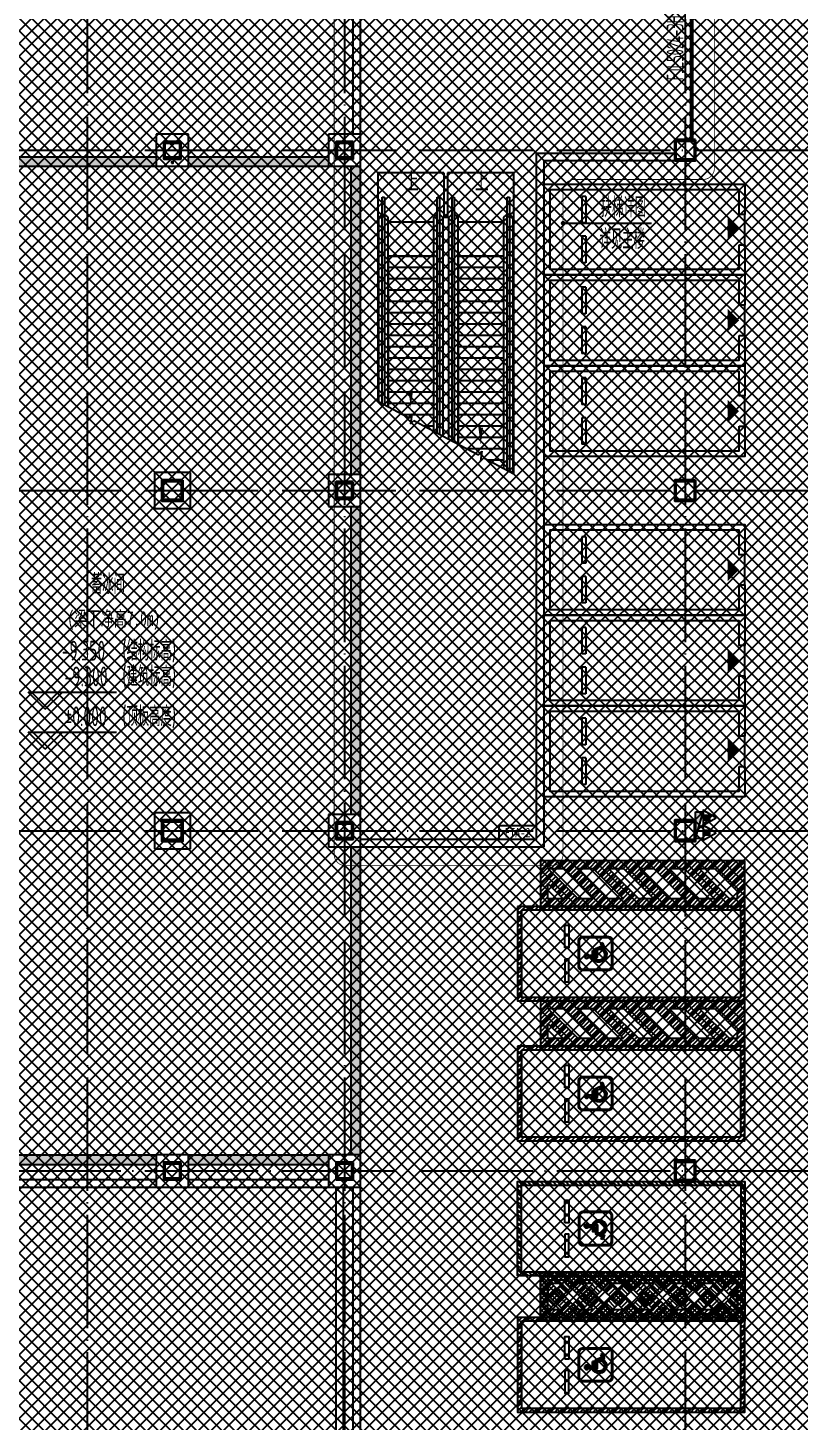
# Model space of a CAD drawing. Extents: x -473190 to 2138458, y -81875 to 2633646.
# Drawn here: x 973639 to 994020, y 46576 to 83428 of the extents above; entities that cross this region are included whole.
import ezdxf
from ezdxf.enums import TextEntityAlignment as Align

# ---------------------------------------------------------------- set-up
doc = ezdxf.new("R2010")
doc.units = 0
doc.header["$LTSCALE"] = 1000
doc.linetypes.add('DASH', pattern=[0.35, 0.25, -0.1])
doc.linetypes.add('DOTE', pattern=[2.42, 2, -0.2, 0.02, -0.2])
for name, color, linetype in [('00-停车位', 67, 'Continuous'), ('3', 7, 'Continuous'), ('A-COLUMN', 2, 'Continuous'), ('A-DIM_ELEV', 3, 'Continuous'), ('A-EVTR', 3, 'Continuous'), ('A-ROOM_NAME', 23, 'Continuous'), ('A-WALL', 2, 'Continuous'), ('car', 252, 'Continuous'), ('DIM_LEAD', 3, 'Continuous'), ('DIM_SYMB', 3, 'Continuous'), ('DOOR_FIRE', 4, 'Continuous'), ('DOOR_FIRE_TEXT', 7, 'Continuous'), ('DOTE', 1, 'DOTE'), ('PROMPT', 1, 'Continuous'), ('PUB_HATCH', 8, 'Continuous'), ('PUB_TEXT', 7, 'Continuous'), ('SPACE', 7, 'Continuous'), ('SRC-03F$0$A-SYMB-NUMB-T', 4, 'Continuous'), ('SRC-03F$0$A-WALL', 7, 'Continuous'), ('W-EQUIP_消火栓', 7, 'Continuous'), ('W-EQUIP_灭火器', 7, 'Continuous'), ('索引线', 252, 'Continuous')]:
    doc.layers.add(name, color=color, linetype=linetype)
doc.layers.add('A-2F-WALL$0$A-PUB_TEXT', color=7, linetype='Continuous', lineweight=15)
doc.layers.add('钢柱', color=51, linetype='Continuous', lineweight=35)
doc.styles.add('8B2_01', font='simhei.ttf', dxfattribs={"width": 0.8})
doc.styles.add('8B2_02', font='tssdeng.shx', dxfattribs={"width": 0.6, "bigfont": 'TSSDCHN.shx'})
doc.styles.add('_TCH_DIM', font='SIMPLEX', dxfattribs={"bigfont": 'GBCBIG'})
doc.styles.add('_TCH_WINDOW', font='tssdeng.shx', dxfattribs={"width": 0.8, "height": 3.5, "bigfont": 'tssdchn.shx'})
doc.styles.add('SRC-03F$0$ECADI-TXT', font='simplex.shx', dxfattribs={"bigfont": 'hztxt.shx'})
doc.styles.add('黑体', font='simhei.ttf', dxfattribs={"width": 0.65})
pattern_1 = [(45, (-1868267.6, 386048.79), (-56.1266008, 56.1266008), [])]
pattern_2 = [(45, (-1051447.4, 216448.07), (-31.571213, 31.571213), [])]

# ---------------------------------------------------------------- blocks, each defined once
blk = doc.blocks.new('车位2400x5300')
at = {"layer": '00-停车位', "color": 251}
for p, q in [((-875, -1000), (-175, -1000)), ((-875, -1100), (-875, -1000)), ((-875, -1100), (-175, -1100)), ((-175, -1100), (-175, -1000)), ((175, -1000), (875, -1000)), ((175, -1100), (175, -1000)), ((175, -1100), (875, -1100)), ((875, -1100), (875, -1000)), ((400, -5300), (-400, -5300))]:
    blk.add_line(p, q, dxfattribs=at)
blk.add_lwpolyline([(400, -5150), (400, -5300), (1200, -5300), (1200, 0), (-1200, 0), (-1200, -5300), (-400, -5300), (-400, -5150), (-1050, -5150), (-1050, -150), (1050, -150), (1050, -5150), (400, -5150)], dxfattribs=at)
blk.add_lwpolyline([(0, -5150, 0, 600, 0), (0, -4850, 600, 600, 0)], format="xyseb", dxfattribs=at)
blk = doc.blocks.new('A$C00330F2E')
at = {"layer": '钢柱', "color": 4, "lineweight": 35}
for points in [[(36125, -72100), (35675, -72100), (35675, -72550), (36125, -72550)], [(36095, -72520), (35705, -72520), (35705, -72130), (36095, -72130)], [(40675, -72100), (40225, -72100), (40225, -72550), (40675, -72550)], [(40645, -72520), (40255, -72520), (40255, -72130), (40645, -72130)], [(49725, -72050), (49175, -72050), (49175, -72600), (49725, -72600)], [(49695, -72570), (49205, -72570), (49205, -72080), (49695, -72080)], [(36175, -81050), (35625, -81050), (35625, -81600), (36175, -81600)], [(49725, -81050), (49175, -81050), (49175, -81600), (49725, -81600)], [(36145, -81570), (35655, -81570), (35655, -81080), (36145, -81080)], [(40675, -81100), (40225, -81100), (40225, -81550), (40675, -81550)], [(40645, -81520), (40255, -81520), (40255, -81130), (40645, -81130)], [(49695, -81570), (49205, -81570), (49205, -81080), (49695, -81080)], [(36175, -90050), (35625, -90050), (35625, -90600), (36175, -90600)], [(36145, -90570), (35655, -90570), (35655, -90080), (36145, -90080)], [(40675, -90100), (40225, -90100), (40225, -90550), (40675, -90550)], [(40645, -90520), (40255, -90520), (40255, -90130), (40645, -90130)], [(49725, -90050), (49175, -90050), (49175, -90600), (49725, -90600)], [(49695, -90570), (49205, -90570), (49205, -90080), (49695, -90080)], [(36125, -99100), (35675, -99100), (35675, -99550), (36125, -99550)], [(36095, -99520), (35705, -99520), (35705, -99130), (36095, -99130)], [(40675, -99100), (40225, -99100), (40225, -99550), (40675, -99550)], [(40645, -99520), (40255, -99520), (40255, -99130), (40645, -99130)], [(49725, -99050), (49175, -99050), (49175, -99600), (49725, -99600)], [(49695, -99570), (49205, -99570), (49205, -99080), (49695, -99080)]]:
    blk.add_lwpolyline(points, close=True, dxfattribs=at)
blk = doc.blocks.new('SRC-03F$0$ECADI-TAG-CODE')
at = {"layer": 'SRC-03F$0$A-SYMB-NUMB-T', "color": 1}
blk.add_lwpolyline([(3.41, 8.1), (13.41, 8.1), (13.41, 4.6), (3.41, 4.6)], close=True, dxfattribs=at)
at = {"layer": 'SRC-03F$0$A-SYMB-NUMB-T', "style": 'SRC-03F$0$ECADI-TXT', "width": 0.7}
blk.add_attdef('CODE', text='', height=2.5, dxfattribs=at).set_placement((8.41, 6.35), align=Align.MIDDLE_CENTER)
blk = doc.blocks.new('A$C45867796')
at = {"layer": '3'}
h = blk.add_hatch(dxfattribs=at)
h.set_pattern_fill('ANSI31', color=252, scale=50)
h.set_pattern_definition(pattern_1)
h.paths.add_polyline_path([(-2500, 0), (-2500, -6000), (0, -6000), (0, 0)])
h.paths.add_polyline_path([(-100, -100), (-100, -5900), (-2400, -5900), (-2400, -100)], flags=16)
h.paths.add_polyline_path([(-1400, -1250), (-1400, -1350), (-2000, -1350), (-2000, -1250)], flags=0)
h.paths.add_polyline_path([(-1100, -1250), (-500, -1250), (-500, -1350), (-1100, -1350)], flags=0)
h = blk.add_hatch(dxfattribs=at)
h.set_pattern_fill('ANSI31', color=252, scale=50)
h.set_pattern_definition(pattern_1)
h.paths.add_polyline_path([(-2500, -600), (-3700, -600), (-3700, -6000), (-2500, -6000)])
h.paths.add_polyline_path([(-2700, -1200), (-3100, -800), (-2700, -800)], flags=16)
h.paths.add_polyline_path([(-2700, -1600), (-2700, -2000), (-3500, -1200), (-3500, -800)], flags=16)
h.paths.add_polyline_path([(-2700, -2400), (-2700, -2800), (-3500, -2000), (-3500, -1600)], flags=16)
h.paths.add_polyline_path([(-3500, -2400), (-2700, -3200), (-2700, -3600), (-3500, -2800)], flags=16)
h.paths.add_polyline_path([(-3500, -3200), (-2700, -4000), (-2700, -4400), (-3500, -3600)], flags=16)
h.paths.add_polyline_path([(-3500, -4000), (-2700, -4800), (-2700, -5200), (-3500, -4400)], flags=16)
h.paths.add_polyline_path([(-3500, -4800), (-2700, -5600), (-2700, -5800), (-2900, -5800), (-3500, -5200)], flags=16)
h = blk.add_hatch(dxfattribs=at)
h.set_pattern_fill('ANSI31', color=252, scale=28.125)
h.set_pattern_definition(pattern_2)
h.paths.add_polyline_path([(-1588, -1610, 0.414214), (-1700, -1723), (-1699, -2398, 0.414214), (-1587, -2510), (-912, -2510, 0.414214), (-799, -2397), (-800, -1722, 0.414214), (-912, -1610)])
h.paths.add_polyline_path([(-912, -1638, -0.414214), (-828, -1722), (-827, -2397, -0.414214), (-912, -2482), (-1587, -2482, -0.414214), (-1671, -2398), (-1672, -1723, -0.414214), (-1587, -1638)], flags=16)
h.paths.add_polyline_path([(-1124, -1823, -0.272227), (-1153, -1873), (-1153, -1967, -1.512659), (-1401, -2238), (-1426, -2296), (-1539, -2254), (-1520, -2201), (-1457, -2224), (-1384, -2055), (-1210, -2055), (-1210, -2030), (-1333, -2030), (-1333, -1974), (-1210, -1974), (-1210, -1874, -0.272651), (-1240, -1823, -1)], flags=0)
h = blk.add_hatch(dxfattribs=at)
h.set_pattern_fill('ANSI31', color=252, scale=28.125)
h.set_pattern_definition(pattern_2)
h.paths.add_polyline_path([(-1124, -1823, 1), (-1240, -1823, 1)])
h = blk.add_hatch(dxfattribs=at)
h.set_pattern_fill('ANSI31', color=252, scale=28.125)
h.set_pattern_definition(pattern_2)
h.paths.add_polyline_path([(-1210, -1974), (-1333, -1974), (-1333, -2030), (-1210, -2030), (-1210, -2055), (-1384, -2055), (-1457, -2224), (-1520, -2201), (-1539, -2254), (-1426, -2296), (-1347, -2111), (-1153, -2111), (-1153, -1873, -0.259), (-1210, -1874)])
h = blk.add_hatch(dxfattribs=at)
h.set_pattern_fill('ANSI31', color=252, scale=28.125)
h.set_pattern_definition(pattern_2)
h.paths.add_polyline_path([(-1363, -2149), (-1401, -2238, 1.512659), (-1153, -1967), (-1153, -2028, -1.826155)])
at = {"layer": 'car', "color": 8}
for p, q in [((-3500, -800), (-2700, -1600)), ((-2700, -1200), (-3100, -800)), ((-3500, -1200), (-2700, -2000)), ((-3500, -1600), (-2700, -2400)), ((-3500, -2000), (-2700, -2800)), ((-3500, -2400), (-2700, -3200)), ((-3500, -2800), (-2700, -3600)), ((-3500, -3200), (-2700, -4000)), ((-3500, -3600), (-2700, -4400)), ((-3500, -4000), (-2700, -4800)), ((-3500, -4400), (-2700, -5200)), ((-3500, -4800), (-2700, -5600))]:
    blk.add_line(p, q, dxfattribs=at)
at = {"layer": 'car', "ltscale": 0.5}
for p, q in [((-1539, -2254), (-1520, -2201)), ((-1210, -1974), (-1333, -1974)), ((-1333, -2030), (-1333, -1974)), ((-1210, -2030), (-1333, -2030))]:
    blk.add_line(p, q, dxfattribs=at)
for points in [[(-2500, 0), (0, 0), (0, -6000), (0, -6000), (-2500, -6000)], [(-2400, -100), (-100, -100), (-100, -5900), (-2400, -5900)], [(-3700, -600), (-2500, -600), (-2500, -6000), (-3700, -6000)], [(-1400, -1250), (-2000, -1250), (-2000, -1350), (-1400, -1350)], [(-1100, -1250), (-500, -1250), (-500, -1350), (-1100, -1350)]]:
    blk.add_lwpolyline(points, close=True, dxfattribs=at)
at = {"layer": 'car', "color": 8}
for points in [[(-3500, -800), (-3500, -1200)], [(-2700, -1200), (-2700, -800), (-3100, -800)], [(-3500, -1600), (-3500, -2000)], [(-2700, -2000), (-2700, -1600)], [(-3500, -2400), (-3500, -2800)], [(-2700, -2800), (-2700, -2400)], [(-3500, -3200), (-3500, -3600)], [(-2700, -3600), (-2700, -3200)], [(-3500, -4000), (-3500, -4400)], [(-2700, -4400), (-2700, -4000)], [(-3500, -4800), (-3500, -5200)], [(-2700, -5200), (-2700, -4800)], [(-3500, -5200), (-2900, -5800), (-2700, -5800), (-2700, -5600)]]:
    blk.add_lwpolyline(points, dxfattribs=at)
at = {"layer": 'car', "ltscale": 0.5}
for points in [[(-1587, -2510), (-912, -2510, 0.414214), (-799, -2397), (-800, -1722, 0.414214), (-912, -1610), (-1588, -1610, 0.414214), (-1700, -1723), (-1699, -2398, 0.414214)], [(-1587, -2482), (-912, -2482, 0.414214), (-827, -2397), (-828, -1722, 0.414214), (-912, -1638), (-1587, -1638, 0.414214), (-1672, -1723), (-1671, -2398, 0.414214)]]:
    blk.add_lwpolyline(points, format="xyb", close=True, dxfattribs=at)
for points in [[(-1153, -1873), (-1153, -2111), (-1347, -2111), (-1426, -2296), (-1539, -2254)], [(-1210, -2030), (-1210, -2055), (-1384, -2055), (-1457, -2224), (-1520, -2201)], [(-1210, -1874), (-1210, -1974)]]:
    blk.add_lwpolyline(points, dxfattribs=at)
blk.add_circle((-1182, -1823), 57.9, dxfattribs=at)
for radius, start, end in [(200, 204.5041, 70.6314), (143, 177.3017, 62.4815)]:
    blk.add_arc((-1220, -2155), radius, start, end, dxfattribs=at)
blk = doc.blocks.new('$TwtSys$00000434')
for p, q in [((-0.5, 0.5), (-0.5, -0.5)), ((-0.5, -0.5), (0.5, 0.5)), ((0.5, 0.5), (-0.5, 0.5)), ((0.5, -0.5), (0.5, 0.5)), ((-0.5, -0.5), (0.5, -0.5))]:
    blk.add_line(p, q)
blk.add_solid([(0.5, -0.5), (0.5, 0.5), (-0.5, -0.5)])
blk = doc.blocks.new('$TwtSys$00000546')
h = blk.add_hatch()
h.set_pattern_fill('ANSI31', color=256, scale=200, style=0)
h.set_pattern_definition([(45, (-38543.802, -6670.83), (-17.67767, 17.67767), [])])
h.paths.add_polyline_path([(-65, 174), (65, 174), (65, 44), (-65, 44)])
for points in [[(0, 344), (-198, 0), (198, 0)], [(-65, 174), (65, 174), (65, 44), (-65, 44)]]:
    blk.add_lwpolyline(points, close=True)
blk = doc.blocks.new('ADFASDF')
h = blk.add_hatch()
h.set_pattern_fill('ANSI37', color=8, scale=150)
h.set_pattern_definition([(45, (0, 0), (-168.3798, 168.3798), []), (135, (0, 0), (-168.3798, -168.3798), [])])
h.paths.add_polyline_path([(521397, 239186), (521397, 224886), (539697, 224886), (539697, 169261), (524947, 169261), (524947, 171211), (527822, 171211), (527922, 176611), (501318, 176611), (501125, 109884), (530547, 109887), (530547, 107449), (538188, 100503), (536147, 98236), (540086, 94690), (517812, 69953), (517812, 59790), (482108, 20136), (405247, 20136), (405247, 26086), (391997, 40436), (391997, 64736), (399997, 64738), (399997, 239186), (409022, 239186)])
blk = doc.blocks.new('$DorLib2D$00000213')
at = {"color": 0, "linetype": 'DASH', "const_width": 0.02}
blk.add_lwpolyline([(0.5, 0), (-0.5, 0)], dxfattribs=at)

msp = doc.modelspace()

# ---------------------------------------------------------------- hatches: boundary and pattern name
at = {"layer": 'PUB_HATCH'}
for points in [[(977031.7, 79767.4), (977031.7, 80017.4), (968931.7, 80017.4), (968931.7, 79767.4)], [(981581.7, 79767.4), (981581.7, 80017.4), (977881.7, 80017.4), (977881.7, 79767.4)], [(981581.7, 79767.4), (981581.7, 80017.4), (977881.7, 80017.4), (977881.7, 79767.4)], [(982431.7, 79767.4), (982181.7, 79767.4), (982181.7, 71617.4), (982431.7, 71617.4)], [(982431.7, 70767.4), (982181.7, 70767.4), (982181.7, 62617.4), (982431.7, 62617.4)], [(982431.7, 61767.4), (982181.7, 61767.4), (982181.7, 53617.4), (982431.7, 53617.4)], [(977031.7, 53367.4), (977031.7, 53617.4), (968931.7, 53617.4), (968931.7, 53367.4)], [(981581.7, 53367.4), (981581.7, 53617.4), (977881.7, 53617.4), (977881.7, 53367.4)]]:
    msp.add_hatch(color=256, dxfattribs=at).paths.add_polyline_path(points)

# ---------------------------------------------------------------- linework, layer by layer
at = {"layer": 'A-COLUMN'}
for p, q in [((977881.7, 80617.4), (977031.7, 80617.4)), ((977031.7, 80617.4), (977031.7, 79767.4)), ((977881.7, 79767.4), (977881.7, 80617.4)), ((982431.7, 80617.4), (981581.7, 80617.4)), ((981581.7, 80617.4), (981581.7, 79767.4)), ((982431.7, 79767.4), (982431.7, 80617.4)), ((991281.7, 80467.4), (990731.7, 80467.4)), ((990731.7, 80467.4), (990731.7, 79917.4)), ((991281.7, 79917.4), (991281.7, 80467.4)), ((977031.7, 79767.4), (977881.7, 79767.4)), ((981581.7, 79767.4), (982431.7, 79767.4)), ((990731.7, 79917.4), (991281.7, 79917.4)), ((977931.7, 71667.4), (976981.7, 71667.4)), ((976981.7, 71667.4), (976981.7, 70717.4)), ((977931.7, 70717.4), (977931.7, 71667.4)), ((982431.7, 71617.4), (981581.7, 71617.4)), ((981581.7, 71617.4), (981581.7, 70767.4)), ((982431.7, 70767.4), (982431.7, 71617.4)), ((981581.7, 70767.4), (982431.7, 70767.4)), ((976981.7, 70717.4), (977931.7, 70717.4)), ((977931.7, 62667.4), (976981.7, 62667.4)), ((976981.7, 62667.4), (976981.7, 61717.4)), ((977931.7, 61717.4), (977931.7, 62667.4)), ((982431.7, 62617.4), (981581.7, 62617.4)), ((981581.7, 62617.4), (981581.7, 61767.4)), ((982431.7, 61767.4), (982431.7, 62617.4)), ((976981.7, 61717.4), (977931.7, 61717.4)), ((981581.7, 61767.4), (982431.7, 61767.4)), ((977881.7, 53617.4), (977031.7, 53617.4)), ((977031.7, 53617.4), (977031.7, 52767.4)), ((977881.7, 52767.4), (977881.7, 53617.4)), ((982431.7, 53617.4), (981581.7, 53617.4)), ((981581.7, 53617.4), (981581.7, 52767.4)), ((982431.7, 52767.4), (982431.7, 53617.4)), ((977031.7, 52767.4), (977881.7, 52767.4)), ((981581.7, 52767.4), (982431.7, 52767.4))]:
    msp.add_line(p, q, dxfattribs=at)
at = {"layer": 'A-DIM_ELEV'}
for p, q in [((974099.5, 65403.4), (973649.5, 65853.4)), ((973649.5, 65853.4), (975983.3, 65853.4)), ((974099.5, 65403.4), (974549.5, 65853.4)), ((974099.5, 64348.4), (973649.5, 64798.4)), ((973649.5, 64798.4), (975983.3, 64798.4)), ((974099.5, 64348.4), (974549.5, 64798.4))]:
    msp.add_line(p, q, dxfattribs=at)
at = {"layer": 'A-EVTR'}
for p, q in [((984631.7, 79592.4), (982883.7, 79592.4)), ((982883.7, 79592.4), (982883.7, 73552.4)), ((984631.7, 79592.4), (984631.7, 78411.9)), ((986479.7, 79592.4), (984731.7, 79592.4)), ((984731.7, 79592.4), (984731.7, 78411.9)), ((986479.7, 71632.4), (986479.7, 79592.4)), ((982998.7, 73491), (982998.7, 78947.9)), ((982998.7, 78947.9), (983058.7, 78947.9)), ((983058.7, 78947.9), (983058.7, 73458.9)), ((984456.7, 78947.9), (984516.7, 78947.9)), ((984456.7, 72712.5), (984456.7, 78947.9)), ((984516.7, 78947.9), (984516.7, 72680.5)), ((984846.7, 72504.3), (984846.7, 78947.9)), ((984846.7, 78947.9), (984906.7, 78947.9)), ((984906.7, 78947.9), (984906.7, 72472.2)), ((986304.7, 78947.9), (986364.7, 78947.9)), ((986304.7, 71725.8), (986304.7, 78947.9)), ((986364.7, 78947.9), (986364.7, 71693.8)), ((982912.7, 78411.9), (982998.7, 78497.9)), ((983157.7, 78425.1), (983058.7, 78497.9)), ((984456.7, 78497.9), (984357.7, 78425.1)), ((984516.7, 78497.9), (984602.7, 78411.9)), ((984760.7, 78411.9), (984846.7, 78497.9)), ((985005.7, 78425.1), (984906.7, 78497.9)), ((986304.7, 78497.9), (986205.7, 78425.1)), ((986364.7, 78497.9), (986450.7, 78411.9)), ((982912.7, 73536.9), (982912.7, 78411.9)), ((983157.7, 73406.1), (983157.7, 78425.1)), ((984357.7, 78292.4), (983157.7, 78292.4)), ((984357.7, 78425.1), (984357.7, 72765.4)), ((984760.7, 78411.9), (984602.7, 78411.9)), ((984602.7, 78411.9), (984602.7, 72634.5)), ((984760.7, 72550.2), (984760.7, 78411.9)), ((985005.7, 72419.4), (985005.7, 78425.1)), ((986205.7, 78292.4), (985005.7, 78292.4)), ((986205.7, 78425.1), (986205.7, 71778.7)), ((986450.7, 78411.9), (986450.7, 71647.8)), ((983157.7, 77392.4), (983157.7, 73406.1)), ((984357.7, 77392.4), (983157.7, 77392.4)), ((983157.7, 77392.4), (984357.7, 77392.4)), ((984357.7, 77392.4), (984357.7, 72765.4)), ((985005.7, 77392.4), (985005.7, 72419.4)), ((986205.7, 77392.4), (985005.7, 77392.4)), ((985005.7, 77392.4), (986205.7, 77392.4)), ((986205.7, 77392.4), (986205.7, 71778.7)), ((984357.7, 77092.4), (983157.7, 77092.4)), ((986205.7, 77092.4), (985005.7, 77092.4)), ((984357.7, 76792.4), (983157.7, 76792.4)), ((986205.7, 76792.4), (985005.7, 76792.4)), ((984357.7, 76492.4), (983157.7, 76492.4)), ((986205.7, 76492.4), (985005.7, 76492.4)), ((984357.7, 76192.4), (983157.7, 76192.4)), ((986205.7, 76192.4), (985005.7, 76192.4)), ((984357.7, 75892.4), (983157.7, 75892.4)), ((984357.7, 75592.4), (983157.7, 75592.4)), ((986205.7, 75892.4), (985005.7, 75892.4)), ((986205.7, 75592.4), (985005.7, 75592.4)), ((984357.7, 75292.4), (983157.7, 75292.4)), ((986205.7, 75292.4), (985005.7, 75292.4)), ((984357.7, 74992.4), (983157.7, 74992.4)), ((986205.7, 74992.4), (985005.7, 74992.4)), ((984357.7, 74692.4), (983157.7, 74692.4)), ((986205.7, 74692.4), (985005.7, 74692.4)), ((984357.7, 74392.4), (983157.7, 74392.4)), ((984357.7, 74092.4), (983157.7, 74092.4)), ((986205.7, 74392.4), (985005.7, 74392.4)), ((986205.7, 74092.4), (985005.7, 74092.4)), ((984357.7, 73792.4), (983157.7, 73792.4)), ((986205.7, 73792.4), (985005.7, 73792.4)), ((982883.7, 73552.4), (983696.1, 73118.6)), ((984357.7, 73492.4), (983157.7, 73492.4)), ((986205.7, 73492.4), (985005.7, 73492.4)), ((983765.1, 73192.4), (983558, 73192.4)), ((983696.1, 73118.6), (983788.3, 73217.2)), ((983788.3, 73217.2), (983750.4, 72950.9)), ((983750.4, 72950.9), (983837, 73043.4)), ((984357.7, 73192.4), (983784.8, 73192.4)), ((983837, 73043.4), (984631.7, 72619.1)), ((986205.7, 73192.4), (985005.7, 73192.4)), ((984357.7, 72892.4), (984119.8, 72892.4)), ((984631.7, 72619.1), (984731.7, 72565.7)), ((986205.7, 72892.4), (985005.7, 72892.4)), ((984731.7, 72565.7), (985544.1, 72131.9)), ((986205.7, 72592.4), (985005.7, 72592.4)), ((986205.7, 72292.4), (985243.6, 72292.4)), ((985544.1, 72131.9), (985636.3, 72230.5)), ((985636.3, 72230.5), (985598.4, 71964.2)), ((985598.4, 71964.2), (985685, 72056.7)), ((985624.8, 71992.4), (985602.4, 71992.4)), ((985685, 72056.7), (986479.7, 71632.4)), ((986205.7, 71992.4), (985805.5, 71992.4))]:
    msp.add_line(p, q, dxfattribs=at)
at = {"layer": 'A-WALL'}
for p, q in [((982231.7, 80617.4), (982231.7, 85667.4)), ((982431.7, 80617.4), (982431.7, 85467.4)), ((968931.7, 80017.4), (977031.7, 80017.4)), ((977881.7, 80017.4), (981581.7, 80017.4)), ((977881.7, 80017.4), (981581.7, 80017.4)), ((987081.7, 61967.4), (987081.7, 80117.4)), ((987081.7, 80117.4), (990731.7, 80117.4)), ((968931.7, 79767.4), (977031.7, 79767.4)), ((977881.7, 79767.4), (981581.7, 79767.4)), ((977881.7, 79767.4), (981581.7, 79767.4)), ((982181.7, 71617.4), (982181.7, 79767.4)), ((982431.7, 71617.4), (982431.7, 79767.4)), ((987281.7, 61767.4), (987281.7, 79917.4)), ((987281.7, 79917.4), (990731.7, 79917.4)), ((982181.7, 62617.4), (982181.7, 70767.4)), ((982431.7, 62617.4), (982431.7, 70767.4)), ((982431.7, 61967.4), (987081.7, 61967.4)), ((982181.7, 53617.4), (982181.7, 61767.4)), ((982431.7, 61767.4), (987281.7, 61767.4)), ((982431.7, 53617.4), (982431.7, 61767.4)), ((968931.7, 53617.4), (977031.7, 53617.4)), ((977881.7, 53617.4), (981581.7, 53617.4)), ((968931.7, 53367.4), (977031.7, 53367.4)), ((977881.7, 53367.4), (981581.7, 53367.4)), ((982331.7, 53417.4), (982331.7, 53417.4)), ((982331.7, 53192.4), (982331.7, 53192.4)), ((968931.7, 52967.4), (977031.7, 52967.4)), ((968931.7, 52767.4), (977031.7, 52767.4)), ((977881.7, 52967.4), (981581.7, 52967.4)), ((977881.7, 52767.4), (981581.7, 52767.4)), ((981781.7, 44417.4), (981781.7, 52767.4)), ((981881.7, 52867.4), (981881.7, 52867.4)), ((981981.7, 44417.4), (981981.7, 52767.4)), ((982106.7, 52867.4), (982106.7, 52867.4)), ((982231.7, 45517.4), (982231.7, 52767.4)), ((982331.7, 52967.4), (982331.7, 52967.4)), ((982331.7, 52867.4), (982331.7, 52867.4)), ((982431.7, 45617.4), (982431.7, 52767.4))]:
    msp.add_line(p, q, dxfattribs=at)
at = {"layer": 'DIM_LEAD'}
for p, q in [((987781.9, 78261.3), (988736.7, 78261.3)), ((987781.9, 78261.3), (988736.7, 78261.3)), ((987781.9, 78261.3), (988736.7, 78261.3)), ((987781.9, 78261.3), (988736.7, 78261.3)), ((988736.7, 78261.3), (990121.5, 78261.3))]:
    msp.add_line(p, q, dxfattribs=at)
at = {"layer": 'DIM_LEAD', "const_width": 60}
msp.add_lwpolyline([(987751.9, 78261.3, 1), (987811.9, 78261.3, 1)], format="xyb", close=True, dxfattribs=at)
msp.add_lwpolyline([(987751.9, 78261.3, 1), (987811.9, 78261.3, 1)], format="xyb", close=True, dxfattribs=at)
msp.add_lwpolyline([(987751.9, 78261.3, 1), (987811.9, 78261.3, 1)], format="xyb", close=True, dxfattribs=at)
msp.add_lwpolyline([(987751.9, 78261.3, 1), (987811.9, 78261.3, 1)], format="xyb", close=True, dxfattribs=at)
at = {"layer": 'DIM_SYMB'}
for points in [[(983757.7, 78947.9, 0, 0, 0), (983757.7, 73385.7, 0, 120, 0), (983757.7, 73835.7, 0, 0, 0)], [(985605.7, 78947.9, 0, 0, 0), (985605.7, 72399, 0, 120, 0), (985605.7, 72849, 0, 0, 0)]]:
    msp.add_lwpolyline(points, format="xyseb", dxfattribs=at)
at = {"layer": 'DOTE', "color": 16, "linetype": 'DOTE', "ltscale": 1.5}
for p, q in [((975206.7, 171823.5), (975206.7, -58315.4)), ((982006.7, 171823.5), (982006.7, -58315.4)), ((991006.7, 171823.5), (991006.7, -58315.4)), ((900498, 80192.4), (1024406.7, 80192.4)), ((900498, 71192.4), (1024406.7, 71192.4)), ((900498, 62192.4), (1024406.7, 62192.4)), ((900498, 53192.4), (1024406.7, 53192.4))]:
    msp.add_line(p, q, dxfattribs=at)
at = {"layer": 'PROMPT'}
for p, q in [((977437.7, 79848.4), (977475.7, 79886.4)), ((977437.7, 79886.4), (977475.7, 79848.4))]:
    msp.add_line(p, q, dxfattribs=at)
msp.add_lwpolyline([(977437.7, 79848.4), (977475.7, 79848.4), (977475.7, 79886.4), (977437.7, 79886.4)], close=True, dxfattribs=at)
at = {"layer": '索引线', "linetype": 'DASH', "const_width": 20}
msp.add_lwpolyline([(981731.7, 85867.4), (981731.7, 61567.4, 0.4142136), (982031.7, 61267.4), (987481.7, 61267.4, 0.4142136), (987781.7, 61567.4), (987781.7, 79117.4, -0.4142136), (988081.7, 79417.4), (991481.7, 79417.4, 0.4142348), (991781.7, 79717.4), (991781.3, 85867.4, 0.4141923), (991481.3, 86167.4), (982031.7, 86167.4, 0.4142136)], format="xyb", close=True, dxfattribs=at)

# ---------------------------------------------------------------- block references
for name, p in [('ADFASDF', (518159.5, -74243.9)), ('A$C00330F2E', (941556.7, 152517.4)), ('A$C00330F2E', (941556.7, 152517.4))]:
    msp.add_blockref(name, p)
at = {"layer": '00-停车位', "xscale": -1, "rotation": 90}
for p in [(987281.7, 78092.4), (987281.7, 75692.4), (987281.7, 73292.4), (987281.7, 69092.4), (987281.7, 66692.4), (987281.7, 64292.4)]:
    msp.add_blockref('车位2400x5300', p, dxfattribs=at)
at = {"layer": '3', "xscale": -1, "rotation": 90}
for p in [(986581.7, 57692.4), (986581.7, 53992.4), (986581.7, 46817.4)]:
    msp.add_blockref('A$C45867796', p, dxfattribs=at)
at = {"layer": '3', "rotation": 90.00000000000001}
msp.add_blockref('A$C45867796', (986581.7, 52917.4), dxfattribs=at)
at = {"layer": 'DOOR_FIRE'}
ref = msp.add_blockref('$DorLib2D$00000213', (991181.3, 82967.4), dxfattribs=dict(at, xscale=-5000, yscale=-5000, zscale=200, rotation=90))
ref.add_attrib('A', 'FJL5024-3H', (990965.5, 82039.5), dxfattribs={"layer": 'DOOR_FIRE_TEXT', "height": 446.25, "rotation": 90, "style": '_TCH_WINDOW', "width": 0.564706})
at = {"layer": 'SRC-03F$0$A-WALL'}
ref = msp.add_blockref('SRC-03F$0$ECADI-TAG-CODE', (987422.6, 61507.4), dxfattribs=dict(at, xscale=-100, yscale=100, zscale=100))
ref.add_attrib('CODE', 'FTA-2', dxfattribs={"layer": 'SRC-03F$0$A-SYMB-NUMB-T', "height": 250, "style": '8B2_01', "width": 0.8}).set_placement((986581.7, 62142.4), align=Align.MIDDLE_CENTER)
at = {"layer": 'W-EQUIP_消火栓', "xscale": -700, "yscale": 200, "zscale": 700, "rotation": 270}
msp.add_blockref('$TwtSys$00000434', (991381.7, 62338.3), dxfattribs=at)
at = {"layer": 'W-EQUIP_灭火器', "rotation": 270}
for p in [(991481.7, 62536.7), (991481.7, 62139.9)]:
    msp.add_blockref('$TwtSys$00000546', p, dxfattribs=at)

# ---------------------------------------------------------------- texts
at = {"layer": 'A-2F-WALL$0$A-PUB_TEXT', "style": '8B2_02', "width": 0.6}
for s, p in [('-9.350', (974532.9, 66693.4)), ('(结构标高)', (976133.3, 66693.4)), ('-9.300', (974605.6, 66010.9)), ('(建筑标高)', (976133.3, 66010.9)), ('%%P0.000', (974605.6, 64955.9)), ('(顶板高度)', (976133.3, 64955.9))]:
    msp.add_text(s, height=525, dxfattribs=at).set_placement(p)
at = {"layer": 'A-ROOM_NAME', "style": '8B2_02', "width": 0.6}
msp.add_text('蓄冰间', height=525, dxfattribs=at).set_placement((975302.5, 68451.1))
at = {"layer": 'PUB_TEXT', "style": '_TCH_DIM'}
for p in [(983601.3, 79105.4), (985449.3, 79105.4)]:
    msp.add_text('上', height=506.4, dxfattribs=at).set_placement(p)
at = {"layer": 'PUB_TEXT', "style": '8B2_02', "width": 0.6}
for s, p in [('扶梯详图', (988778.4, 78418.8)), ('详见主楼', (988748.7, 77578.8))]:
    msp.add_text(s, height=525, dxfattribs=at).set_placement(p)
at = {"layer": 'SPACE', "color": 1, "style": '黑体', "width": 0.65}
msp.add_text('(梁下净高7.0m)', height=394.3, dxfattribs=at).set_placement((974685, 67605.4))

doc.saveas('drawing.dxf')
